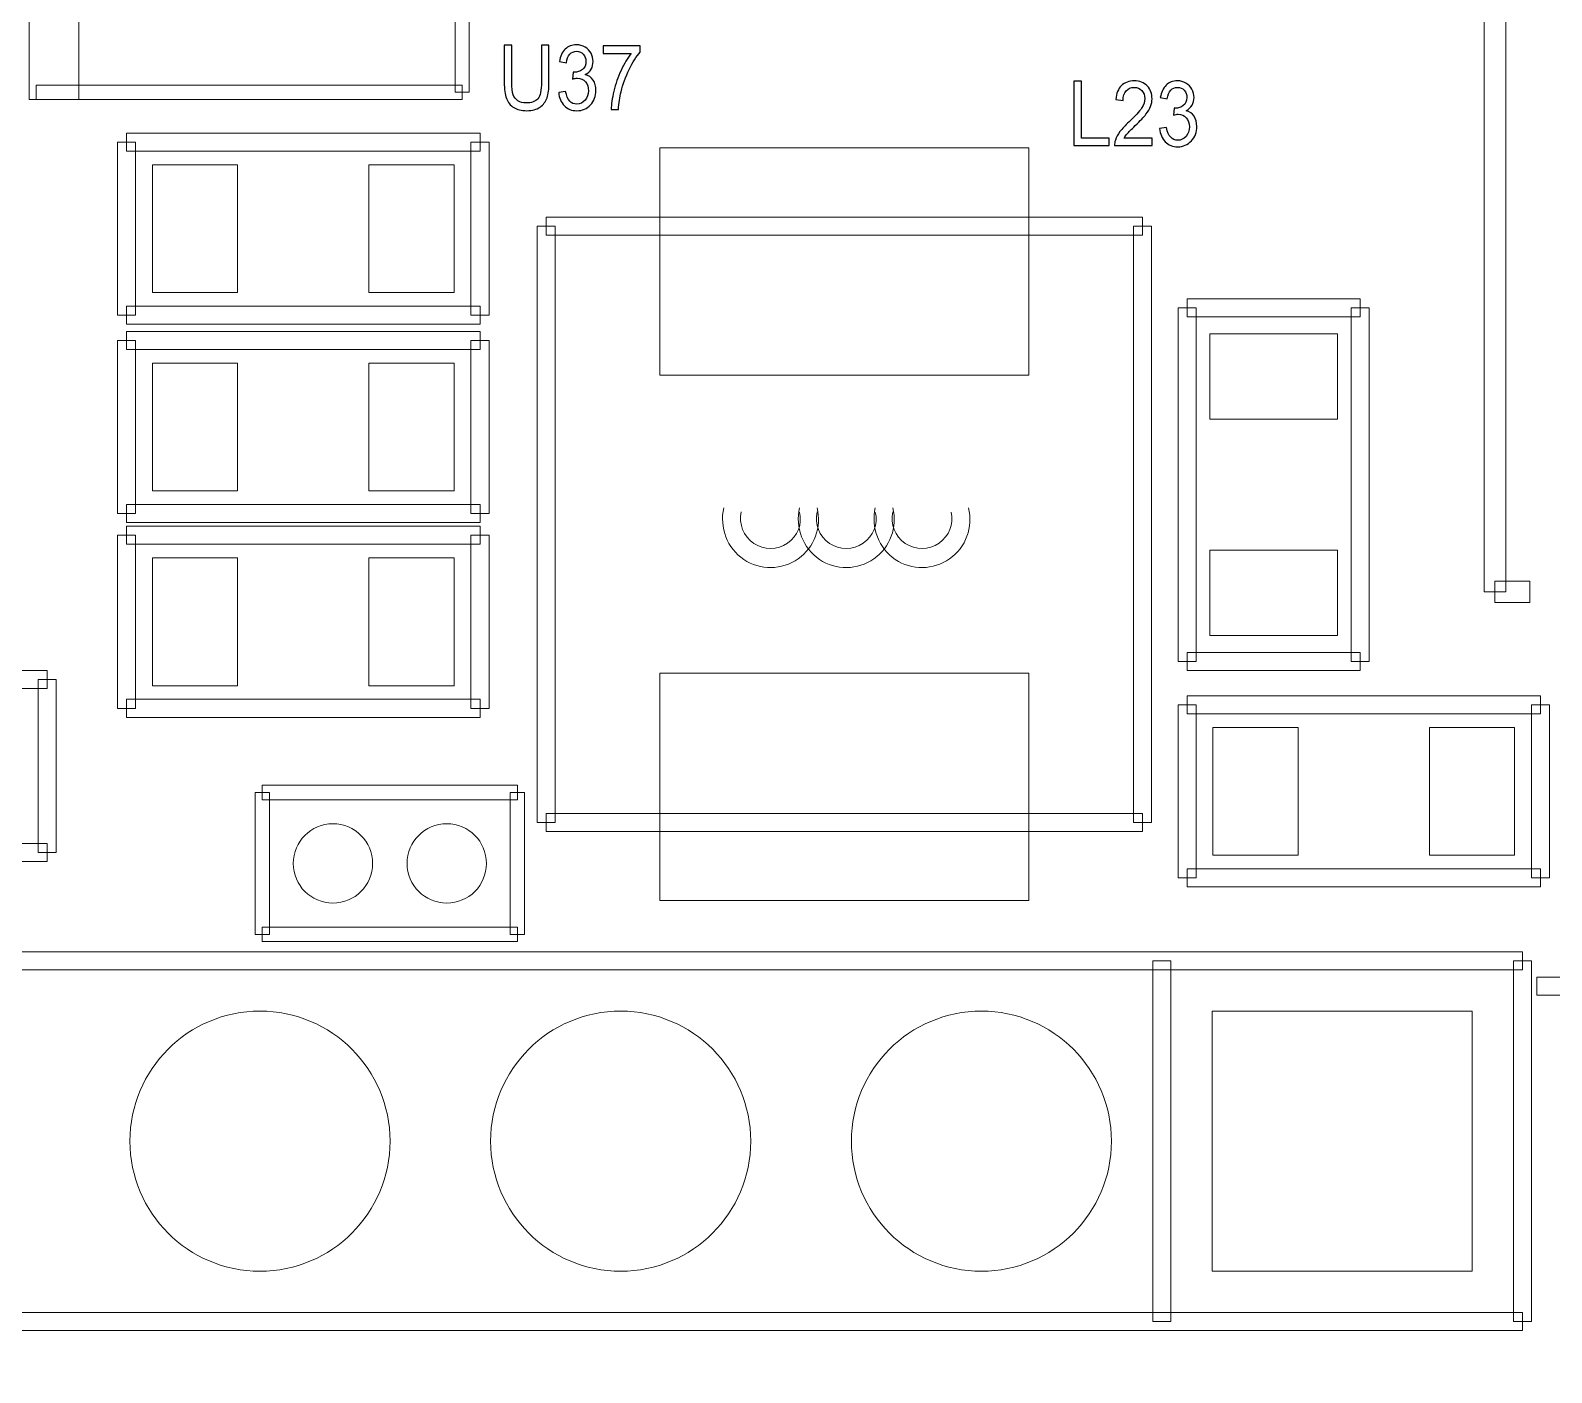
# Model space of a CAD drawing. Header units: millimetres. Extents: x -62 to 58, y -47 to 48.
# Drawn here: x -19.9 to -9.19, y -25.02 to -15.57 of the extents above; entities that cross this region are included whole.
import ezdxf

# ---------------------------------------------------------------- set-up
doc = ezdxf.new("R2010")
doc.units = ezdxf.units.MM
doc.header["$MEASUREMENT"] = 0
for name, color, linetype in [('BG_OUTLINE', 7, 'Continuous'), ('PG_SILKSCREEN_TOP', 7, 'Continuous'), ('PIN_SOLDERMASK_TOP', 7, 'Continuous'), ('RD_SILKSCREEN_TOP', 7, 'Continuous')]:
    doc.layers.add(name, color=color, linetype=linetype)

msp = doc.modelspace()

# ---------------------------------------------------------------- linework, layer by layer
at = {"layer": 'BG_OUTLINE', "lineweight": 9}
msp.add_open_spline([(-39.9999, -35.8165), (-39.9999, -35.8165), (-39.9999, 34.1833), (-39.9999, 34.1833), (-39.9999, 34.1833), (-39.9999, 34.1833), (39.9999, 34.1833), (39.9999, 34.1833), (39.9999, 34.1833), (39.9999, 34.1833), (39.9999, -35.8165), (39.9999, -35.8165), (39.9999, -35.8165), (39.9999, -35.8165), (-39.9999, -35.8165), (-39.9999, -35.8165)], degree=3, knots=[0, 0, 0, 0, 0.25, 0.25, 0.25, 0.25, 0.5, 0.5, 0.5, 0.5, 0.75, 0.75, 0.75, 0.75, 1, 1, 1, 1], dxfattribs=at)
at = {"layer": 'PG_SILKSCREEN_TOP', "lineweight": 9}
for points, knots in [([(-9.5161, -19.5249), (-9.5161, -19.5249), (-9.6685, -19.5249), (-9.6685, -19.5249), (-9.6685, -19.5249), (-9.6685, -19.5249), (-9.6685, -12.225), (-9.6685, -12.225), (-9.6685, -12.225), (-9.6685, -12.225), (-9.5161, -12.225), (-9.5161, -12.225), (-9.5161, -12.225), (-9.5161, -12.225), (-9.5161, -19.5249), (-9.5161, -19.5249)], [0, 0, 0, 0, 0.25, 0.25, 0.25, 0.25, 0.5, 0.5, 0.5, 0.5, 0.75, 0.75, 0.75, 0.75, 1, 1, 1, 1]), ([(-16.8142, -16.0074), (-16.8142, -16.0074), (-16.9142, -16.0074), (-16.9142, -16.0074), (-16.9142, -16.0074), (-16.9142, -16.0074), (-16.9142, -13.5073), (-16.9142, -13.5073), (-16.9142, -13.5073), (-16.9142, -13.5073), (-16.8142, -13.5073), (-16.8142, -13.5073), (-16.8142, -13.5073), (-16.8142, -13.5073), (-16.8142, -16.0074), (-16.8142, -16.0074)], [0, 0, 0, 0, 0.25, 0.25, 0.25, 0.25, 0.5, 0.5, 0.5, 0.5, 0.75, 0.75, 0.75, 0.75, 1, 1, 1, 1]), ([(-19.8641, -16.0574), (-19.8641, -16.0574), (-19.8641, -15.9574), (-19.8641, -15.9574), (-19.8641, -15.9574), (-19.8641, -15.9574), (-16.8642, -15.9574), (-16.8642, -15.9574), (-16.8642, -15.9574), (-16.8642, -15.9574), (-16.8642, -16.0574), (-16.8642, -16.0574), (-16.8642, -16.0574), (-16.8642, -16.0574), (-19.8641, -16.0574), (-19.8641, -16.0574)], [0, 0, 0, 0, 0.25, 0.25, 0.25, 0.25, 0.5, 0.5, 0.5, 0.5, 0.75, 0.75, 0.75, 0.75, 1, 1, 1, 1]), ([(-19.2913, -16.3576), (-19.2913, -16.3576), (-19.1643, -16.3576), (-19.1643, -16.3576), (-19.1643, -16.3576), (-19.1643, -16.3576), (-19.1643, -17.5768), (-19.1643, -17.5768), (-19.1643, -17.5768), (-19.1643, -17.5768), (-19.2913, -17.5768), (-19.2913, -17.5768), (-19.2913, -17.5768), (-19.2913, -17.5768), (-19.2913, -16.3576), (-19.2913, -16.3576)], [0, 0, 0, 0, 0.25, 0.25, 0.25, 0.25, 0.5, 0.5, 0.5, 0.5, 0.75, 0.75, 0.75, 0.75, 1, 1, 1, 1]), ([(-16.7386, -16.2941), (-16.7386, -16.2941), (-16.7386, -16.4211), (-16.7386, -16.4211), (-16.7386, -16.4211), (-16.7386, -16.4211), (-19.2278, -16.4211), (-19.2278, -16.4211), (-19.2278, -16.4211), (-19.2278, -16.4211), (-19.2278, -16.2941), (-19.2278, -16.2941), (-19.2278, -16.2941), (-19.2278, -16.2941), (-16.7386, -16.2941), (-16.7386, -16.2941)], [0, 0, 0, 0, 0.25, 0.25, 0.25, 0.25, 0.5, 0.5, 0.5, 0.5, 0.75, 0.75, 0.75, 0.75, 1, 1, 1, 1]), ([(-16.6751, -17.5768), (-16.6751, -17.5768), (-16.8021, -17.5768), (-16.8021, -17.5768), (-16.8021, -17.5768), (-16.8021, -17.5768), (-16.8021, -16.3576), (-16.8021, -16.3576), (-16.8021, -16.3576), (-16.8021, -16.3576), (-16.6751, -16.3576), (-16.6751, -16.3576), (-16.6751, -16.3576), (-16.6751, -16.3576), (-16.6751, -17.5768), (-16.6751, -17.5768)], [0, 0, 0, 0, 0.25, 0.25, 0.25, 0.25, 0.5, 0.5, 0.5, 0.5, 0.75, 0.75, 0.75, 0.75, 1, 1, 1, 1]), ([(-12.0732, -16.8865), (-12.0732, -16.8865), (-12.0732, -17.0135), (-12.0732, -17.0135), (-12.0732, -17.0135), (-12.0732, -17.0135), (-16.2731, -17.0135), (-16.2731, -17.0135), (-16.2731, -17.0135), (-16.2731, -17.0135), (-16.2731, -16.8865), (-16.2731, -16.8865), (-16.2731, -16.8865), (-16.2731, -16.8865), (-12.0732, -16.8865), (-12.0732, -16.8865)], [0, 0, 0, 0, 0.25, 0.25, 0.25, 0.25, 0.5, 0.5, 0.5, 0.5, 0.75, 0.75, 0.75, 0.75, 1, 1, 1, 1]), ([(-16.3366, -16.95), (-16.3366, -16.95), (-16.2096, -16.95), (-16.2096, -16.95), (-16.2096, -16.95), (-16.2096, -16.95), (-16.2096, -21.1499), (-16.2096, -21.1499), (-16.2096, -21.1499), (-16.2096, -21.1499), (-16.3366, -21.1499), (-16.3366, -21.1499), (-16.3366, -21.1499), (-16.3366, -21.1499), (-16.3366, -16.95), (-16.3366, -16.95)], [0, 0, 0, 0, 0.25, 0.25, 0.25, 0.25, 0.5, 0.5, 0.5, 0.5, 0.75, 0.75, 0.75, 0.75, 1, 1, 1, 1]), ([(-12.0097, -21.1499), (-12.0097, -21.1499), (-12.1367, -21.1499), (-12.1367, -21.1499), (-12.1367, -21.1499), (-12.1367, -21.1499), (-12.1367, -16.95), (-12.1367, -16.95), (-12.1367, -16.95), (-12.1367, -16.95), (-12.0097, -16.95), (-12.0097, -16.95), (-12.0097, -16.95), (-12.0097, -16.95), (-12.0097, -21.1499), (-12.0097, -21.1499)], [0, 0, 0, 0, 0.25, 0.25, 0.25, 0.25, 0.5, 0.5, 0.5, 0.5, 0.75, 0.75, 0.75, 0.75, 1, 1, 1, 1]), ([(-19.2278, -17.6403), (-19.2278, -17.6403), (-19.2278, -17.5133), (-19.2278, -17.5133), (-19.2278, -17.5133), (-19.2278, -17.5133), (-16.7386, -17.5133), (-16.7386, -17.5133), (-16.7386, -17.5133), (-16.7386, -17.5133), (-16.7386, -17.6403), (-16.7386, -17.6403), (-16.7386, -17.6403), (-16.7386, -17.6403), (-19.2278, -17.6403), (-19.2278, -17.6403)], [0, 0, 0, 0, 0.25, 0.25, 0.25, 0.25, 0.5, 0.5, 0.5, 0.5, 0.75, 0.75, 0.75, 0.75, 1, 1, 1, 1]), ([(-11.8237, -17.526), (-11.8237, -17.526), (-11.6967, -17.526), (-11.6967, -17.526), (-11.6967, -17.526), (-11.6967, -17.526), (-11.6967, -20.0152), (-11.6967, -20.0152), (-11.6967, -20.0152), (-11.6967, -20.0152), (-11.8237, -20.0152), (-11.8237, -20.0152), (-11.8237, -20.0152), (-11.8237, -20.0152), (-11.8237, -17.526), (-11.8237, -17.526)], [0, 0, 0, 0, 0.25, 0.25, 0.25, 0.25, 0.5, 0.5, 0.5, 0.5, 0.75, 0.75, 0.75, 0.75, 1, 1, 1, 1]), ([(-10.541, -17.4625), (-10.541, -17.4625), (-10.541, -17.5895), (-10.541, -17.5895), (-10.541, -17.5895), (-10.541, -17.5895), (-11.7602, -17.5895), (-11.7602, -17.5895), (-11.7602, -17.5895), (-11.7602, -17.5895), (-11.7602, -17.4625), (-11.7602, -17.4625), (-11.7602, -17.4625), (-11.7602, -17.4625), (-10.541, -17.4625), (-10.541, -17.4625)], [0, 0, 0, 0, 0.25, 0.25, 0.25, 0.25, 0.5, 0.5, 0.5, 0.5, 0.75, 0.75, 0.75, 0.75, 1, 1, 1, 1]), ([(-10.4775, -20.0152), (-10.4775, -20.0152), (-10.6045, -20.0152), (-10.6045, -20.0152), (-10.6045, -20.0152), (-10.6045, -20.0152), (-10.6045, -17.526), (-10.6045, -17.526), (-10.6045, -17.526), (-10.6045, -17.526), (-10.4775, -17.526), (-10.4775, -17.526), (-10.4775, -17.526), (-10.4775, -17.526), (-10.4775, -20.0152), (-10.4775, -20.0152)], [0, 0, 0, 0, 0.25, 0.25, 0.25, 0.25, 0.5, 0.5, 0.5, 0.5, 0.75, 0.75, 0.75, 0.75, 1, 1, 1, 1]), ([(-19.2913, -17.7546), (-19.2913, -17.7546), (-19.1643, -17.7546), (-19.1643, -17.7546), (-19.1643, -17.7546), (-19.1643, -17.7546), (-19.1643, -18.9738), (-19.1643, -18.9738), (-19.1643, -18.9738), (-19.1643, -18.9738), (-19.2913, -18.9738), (-19.2913, -18.9738), (-19.2913, -18.9738), (-19.2913, -18.9738), (-19.2913, -17.7546), (-19.2913, -17.7546)], [0, 0, 0, 0, 0.25, 0.25, 0.25, 0.25, 0.5, 0.5, 0.5, 0.5, 0.75, 0.75, 0.75, 0.75, 1, 1, 1, 1]), ([(-16.7386, -17.6911), (-16.7386, -17.6911), (-16.7386, -17.8181), (-16.7386, -17.8181), (-16.7386, -17.8181), (-16.7386, -17.8181), (-19.2278, -17.8181), (-19.2278, -17.8181), (-19.2278, -17.8181), (-19.2278, -17.8181), (-19.2278, -17.6911), (-19.2278, -17.6911), (-19.2278, -17.6911), (-19.2278, -17.6911), (-16.7386, -17.6911), (-16.7386, -17.6911)], [0, 0, 0, 0, 0.25, 0.25, 0.25, 0.25, 0.5, 0.5, 0.5, 0.5, 0.75, 0.75, 0.75, 0.75, 1, 1, 1, 1]), ([(-16.6751, -18.9738), (-16.6751, -18.9738), (-16.8021, -18.9738), (-16.8021, -18.9738), (-16.8021, -18.9738), (-16.8021, -18.9738), (-16.8021, -17.7546), (-16.8021, -17.7546), (-16.8021, -17.7546), (-16.8021, -17.7546), (-16.6751, -17.7546), (-16.6751, -17.7546), (-16.6751, -17.7546), (-16.6751, -17.7546), (-16.6751, -18.9738), (-16.6751, -18.9738)], [0, 0, 0, 0, 0.25, 0.25, 0.25, 0.25, 0.5, 0.5, 0.5, 0.5, 0.75, 0.75, 0.75, 0.75, 1, 1, 1, 1]), ([(-19.2278, -19.0373), (-19.2278, -19.0373), (-19.2278, -18.9103), (-19.2278, -18.9103), (-19.2278, -18.9103), (-19.2278, -18.9103), (-16.7386, -18.9103), (-16.7386, -18.9103), (-16.7386, -18.9103), (-16.7386, -18.9103), (-16.7386, -19.0373), (-16.7386, -19.0373), (-16.7386, -19.0373), (-16.7386, -19.0373), (-19.2278, -19.0373), (-19.2278, -19.0373)], [0, 0, 0, 0, 0.25, 0.25, 0.25, 0.25, 0.5, 0.5, 0.5, 0.5, 0.75, 0.75, 0.75, 0.75, 1, 1, 1, 1]), ([(-14.3655, -18.933), (-14.3314, -19.0687), (-14.3843, -19.2115), (-14.4987, -19.2923), (-14.4987, -19.2923), (-14.6131, -19.373), (-14.7654, -19.3749), (-14.8818, -19.2972), (-14.8818, -19.2972), (-14.9982, -19.2195), (-15.0531, -19.0709), (-15.0225, -18.9343)], [0, 0, 0, 0, 0.3333333, 0.3333333, 0.3333333, 0.3333333, 0.6666667, 0.6666667, 0.6666667, 0.6666667, 1, 1, 1, 1]), ([(-13.8321, -18.933), (-13.798, -19.0687), (-13.8509, -19.2115), (-13.9653, -19.2923), (-13.9653, -19.2923), (-14.0797, -19.373), (-14.232, -19.3749), (-14.3484, -19.2972), (-14.3484, -19.2972), (-14.4648, -19.2195), (-14.5197, -19.0709), (-14.4891, -18.9343)], [0, 0, 0, 0, 0.3333333, 0.3333333, 0.3333333, 0.3333333, 0.6666667, 0.6666667, 0.6666667, 0.6666667, 1, 1, 1, 1]), ([(-13.2987, -18.933), (-13.2646, -19.0687), (-13.3175, -19.2115), (-13.4319, -19.2923), (-13.4319, -19.2923), (-13.5463, -19.373), (-13.6986, -19.3749), (-13.815, -19.2972), (-13.815, -19.2972), (-13.9314, -19.2195), (-13.9863, -19.0709), (-13.9557, -18.9343)], [0, 0, 0, 0, 0.3333333, 0.3333333, 0.3333333, 0.3333333, 0.6666667, 0.6666667, 0.6666667, 0.6666667, 1, 1, 1, 1]), ([(-16.7386, -19.0627), (-16.7386, -19.0627), (-16.7386, -19.1897), (-16.7386, -19.1897), (-16.7386, -19.1897), (-16.7386, -19.1897), (-19.2278, -19.1897), (-19.2278, -19.1897), (-19.2278, -19.1897), (-19.2278, -19.1897), (-19.2278, -19.0627), (-19.2278, -19.0627), (-19.2278, -19.0627), (-19.2278, -19.0627), (-16.7386, -19.0627), (-16.7386, -19.0627)], [0, 0, 0, 0, 0.25, 0.25, 0.25, 0.25, 0.5, 0.5, 0.5, 0.5, 0.75, 0.75, 0.75, 0.75, 1, 1, 1, 1]), ([(-14.8986, -18.9624), (-14.9181, -19.0471), (-14.8834, -19.135), (-14.8113, -19.1836), (-14.8113, -19.1836), (-14.7393, -19.2321), (-14.6448, -19.2314), (-14.5735, -19.1816), (-14.5735, -19.1816), (-14.5023, -19.1319), (-14.4679, -19.0481), (-14.4888, -18.9637)], [0, 0, 0, 0, 0.3333333, 0.3333333, 0.3333333, 0.3333333, 0.6666667, 0.6666667, 0.6666667, 0.6666667, 1, 1, 1, 1]), ([(-14.3652, -18.9624), (-14.3847, -19.0471), (-14.35, -19.135), (-14.2779, -19.1836), (-14.2779, -19.1836), (-14.2059, -19.2321), (-14.1114, -19.2314), (-14.0401, -19.1816), (-14.0401, -19.1816), (-13.9689, -19.1319), (-13.9345, -19.0481), (-13.9554, -18.9637)], [0, 0, 0, 0, 0.3333333, 0.3333333, 0.3333333, 0.3333333, 0.6666667, 0.6666667, 0.6666667, 0.6666667, 1, 1, 1, 1]), ([(-13.8318, -18.9624), (-13.8513, -19.0471), (-13.8166, -19.135), (-13.7445, -19.1836), (-13.7445, -19.1836), (-13.6725, -19.2321), (-13.578, -19.2314), (-13.5067, -19.1816), (-13.5067, -19.1816), (-13.4355, -19.1319), (-13.4011, -19.0481), (-13.422, -18.9637)], [0, 0, 0, 0, 0.3333333, 0.3333333, 0.3333333, 0.3333333, 0.6666667, 0.6666667, 0.6666667, 0.6666667, 1, 1, 1, 1]), ([(-19.2913, -19.1262), (-19.2913, -19.1262), (-19.1643, -19.1262), (-19.1643, -19.1262), (-19.1643, -19.1262), (-19.1643, -19.1262), (-19.1643, -20.3454), (-19.1643, -20.3454), (-19.1643, -20.3454), (-19.1643, -20.3454), (-19.2913, -20.3454), (-19.2913, -20.3454), (-19.2913, -20.3454), (-19.2913, -20.3454), (-19.2913, -19.1262), (-19.2913, -19.1262)], [0, 0, 0, 0, 0.25, 0.25, 0.25, 0.25, 0.5, 0.5, 0.5, 0.5, 0.75, 0.75, 0.75, 0.75, 1, 1, 1, 1]), ([(-16.6751, -20.3454), (-16.6751, -20.3454), (-16.8021, -20.3454), (-16.8021, -20.3454), (-16.8021, -20.3454), (-16.8021, -20.3454), (-16.8021, -19.1262), (-16.8021, -19.1262), (-16.8021, -19.1262), (-16.8021, -19.1262), (-16.6751, -19.1262), (-16.6751, -19.1262), (-16.6751, -19.1262), (-16.6751, -19.1262), (-16.6751, -20.3454), (-16.6751, -20.3454)], [0, 0, 0, 0, 0.25, 0.25, 0.25, 0.25, 0.5, 0.5, 0.5, 0.5, 0.75, 0.75, 0.75, 0.75, 1, 1, 1, 1]), ([(-9.3472, -19.4487), (-9.3472, -19.4487), (-9.3472, -19.6011), (-9.3472, -19.6011), (-9.3472, -19.6011), (-9.3472, -19.6011), (-9.5923, -19.6011), (-9.5923, -19.6011), (-9.5923, -19.6011), (-9.5923, -19.6011), (-9.5923, -19.4487), (-9.5923, -19.4487), (-9.5923, -19.4487), (-9.5923, -19.4487), (-9.3472, -19.4487), (-9.3472, -19.4487)], [0, 0, 0, 0, 0.25, 0.25, 0.25, 0.25, 0.5, 0.5, 0.5, 0.5, 0.75, 0.75, 0.75, 0.75, 1, 1, 1, 1]), ([(-11.7602, -20.0787), (-11.7602, -20.0787), (-11.7602, -19.9517), (-11.7602, -19.9517), (-11.7602, -19.9517), (-11.7602, -19.9517), (-10.541, -19.9517), (-10.541, -19.9517), (-10.541, -19.9517), (-10.541, -19.9517), (-10.541, -20.0787), (-10.541, -20.0787), (-10.541, -20.0787), (-10.541, -20.0787), (-11.7602, -20.0787), (-11.7602, -20.0787)], [0, 0, 0, 0, 0.25, 0.25, 0.25, 0.25, 0.5, 0.5, 0.5, 0.5, 0.75, 0.75, 0.75, 0.75, 1, 1, 1, 1]), ([(-19.7866, -20.0787), (-19.7866, -20.0787), (-19.7866, -20.2057), (-19.7866, -20.2057), (-19.7866, -20.2057), (-19.7866, -20.2057), (-22.2758, -20.2057), (-22.2758, -20.2057), (-22.2758, -20.2057), (-22.2758, -20.2057), (-22.2758, -20.0787), (-22.2758, -20.0787), (-22.2758, -20.0787), (-22.2758, -20.0787), (-19.7866, -20.0787), (-19.7866, -20.0787)], [0, 0, 0, 0, 0.25, 0.25, 0.25, 0.25, 0.5, 0.5, 0.5, 0.5, 0.75, 0.75, 0.75, 0.75, 1, 1, 1, 1]), ([(-19.7231, -21.3614), (-19.7231, -21.3614), (-19.8501, -21.3614), (-19.8501, -21.3614), (-19.8501, -21.3614), (-19.8501, -21.3614), (-19.8501, -20.1422), (-19.8501, -20.1422), (-19.8501, -20.1422), (-19.8501, -20.1422), (-19.7231, -20.1422), (-19.7231, -20.1422), (-19.7231, -20.1422), (-19.7231, -20.1422), (-19.7231, -21.3614), (-19.7231, -21.3614)], [0, 0, 0, 0, 0.25, 0.25, 0.25, 0.25, 0.5, 0.5, 0.5, 0.5, 0.75, 0.75, 0.75, 0.75, 1, 1, 1, 1]), ([(-19.2278, -20.4089), (-19.2278, -20.4089), (-19.2278, -20.2819), (-19.2278, -20.2819), (-19.2278, -20.2819), (-19.2278, -20.2819), (-16.7386, -20.2819), (-16.7386, -20.2819), (-16.7386, -20.2819), (-16.7386, -20.2819), (-16.7386, -20.4089), (-16.7386, -20.4089), (-16.7386, -20.4089), (-16.7386, -20.4089), (-19.2278, -20.4089), (-19.2278, -20.4089)], [0, 0, 0, 0, 0.25, 0.25, 0.25, 0.25, 0.5, 0.5, 0.5, 0.5, 0.75, 0.75, 0.75, 0.75, 1, 1, 1, 1]), ([(-11.8237, -20.32), (-11.8237, -20.32), (-11.6967, -20.32), (-11.6967, -20.32), (-11.6967, -20.32), (-11.6967, -20.32), (-11.6967, -21.5392), (-11.6967, -21.5392), (-11.6967, -21.5392), (-11.6967, -21.5392), (-11.8237, -21.5392), (-11.8237, -21.5392), (-11.8237, -21.5392), (-11.8237, -21.5392), (-11.8237, -20.32), (-11.8237, -20.32)], [0, 0, 0, 0, 0.25, 0.25, 0.25, 0.25, 0.5, 0.5, 0.5, 0.5, 0.75, 0.75, 0.75, 0.75, 1, 1, 1, 1]), ([(-9.271, -20.2565), (-9.271, -20.2565), (-9.271, -20.3835), (-9.271, -20.3835), (-9.271, -20.3835), (-9.271, -20.3835), (-11.7602, -20.3835), (-11.7602, -20.3835), (-11.7602, -20.3835), (-11.7602, -20.3835), (-11.7602, -20.2565), (-11.7602, -20.2565), (-11.7602, -20.2565), (-11.7602, -20.2565), (-9.271, -20.2565), (-9.271, -20.2565)], [0, 0, 0, 0, 0.25, 0.25, 0.25, 0.25, 0.5, 0.5, 0.5, 0.5, 0.75, 0.75, 0.75, 0.75, 1, 1, 1, 1]), ([(-9.2075, -21.5392), (-9.2075, -21.5392), (-9.3345, -21.5392), (-9.3345, -21.5392), (-9.3345, -21.5392), (-9.3345, -21.5392), (-9.3345, -20.32), (-9.3345, -20.32), (-9.3345, -20.32), (-9.3345, -20.32), (-9.2075, -20.32), (-9.2075, -20.32), (-9.2075, -20.32), (-9.2075, -20.32), (-9.2075, -21.5392), (-9.2075, -21.5392)], [0, 0, 0, 0, 0.25, 0.25, 0.25, 0.25, 0.5, 0.5, 0.5, 0.5, 0.75, 0.75, 0.75, 0.75, 1, 1, 1, 1]), ([(-18.2211, -21.9374), (-18.2211, -21.9374), (-18.3227, -21.9374), (-18.3227, -21.9374), (-18.3227, -21.9374), (-18.3227, -21.9374), (-18.3227, -20.9377), (-18.3227, -20.9377), (-18.3227, -20.9377), (-18.3227, -20.9377), (-18.2211, -20.9377), (-18.2211, -20.9377), (-18.2211, -20.9377), (-18.2211, -20.9377), (-18.2211, -21.9374), (-18.2211, -21.9374)], [0, 0, 0, 0, 0.25, 0.25, 0.25, 0.25, 0.5, 0.5, 0.5, 0.5, 0.75, 0.75, 0.75, 0.75, 1, 1, 1, 1]), ([(-18.2719, -20.9885), (-18.2719, -20.9885), (-18.2719, -20.8869), (-18.2719, -20.8869), (-18.2719, -20.8869), (-18.2719, -20.8869), (-16.4752, -20.8869), (-16.4752, -20.8869), (-16.4752, -20.8869), (-16.4752, -20.8869), (-16.4752, -20.9885), (-16.4752, -20.9885), (-16.4752, -20.9885), (-16.4752, -20.9885), (-18.2719, -20.9885), (-18.2719, -20.9885)], [0, 0, 0, 0, 0.25, 0.25, 0.25, 0.25, 0.5, 0.5, 0.5, 0.5, 0.75, 0.75, 0.75, 0.75, 1, 1, 1, 1]), ([(-16.526, -20.9377), (-16.526, -20.9377), (-16.4244, -20.9377), (-16.4244, -20.9377), (-16.4244, -20.9377), (-16.4244, -20.9377), (-16.4244, -21.9374), (-16.4244, -21.9374), (-16.4244, -21.9374), (-16.4244, -21.9374), (-16.526, -21.9374), (-16.526, -21.9374), (-16.526, -21.9374), (-16.526, -21.9374), (-16.526, -20.9377), (-16.526, -20.9377)], [0, 0, 0, 0, 0.25, 0.25, 0.25, 0.25, 0.5, 0.5, 0.5, 0.5, 0.75, 0.75, 0.75, 0.75, 1, 1, 1, 1]), ([(-16.2731, -21.2134), (-16.2731, -21.2134), (-16.2731, -21.0864), (-16.2731, -21.0864), (-16.2731, -21.0864), (-16.2731, -21.0864), (-12.0732, -21.0864), (-12.0732, -21.0864), (-12.0732, -21.0864), (-12.0732, -21.0864), (-12.0732, -21.2134), (-12.0732, -21.2134), (-12.0732, -21.2134), (-12.0732, -21.2134), (-16.2731, -21.2134), (-16.2731, -21.2134)], [0, 0, 0, 0, 0.25, 0.25, 0.25, 0.25, 0.5, 0.5, 0.5, 0.5, 0.75, 0.75, 0.75, 0.75, 1, 1, 1, 1]), ([(-22.2758, -21.4249), (-22.2758, -21.4249), (-22.2758, -21.2979), (-22.2758, -21.2979), (-22.2758, -21.2979), (-22.2758, -21.2979), (-19.7866, -21.2979), (-19.7866, -21.2979), (-19.7866, -21.2979), (-19.7866, -21.2979), (-19.7866, -21.4249), (-19.7866, -21.4249), (-19.7866, -21.4249), (-19.7866, -21.4249), (-22.2758, -21.4249), (-22.2758, -21.4249)], [0, 0, 0, 0, 0.25, 0.25, 0.25, 0.25, 0.5, 0.5, 0.5, 0.5, 0.75, 0.75, 0.75, 0.75, 1, 1, 1, 1]), ([(-11.7602, -21.6027), (-11.7602, -21.6027), (-11.7602, -21.4757), (-11.7602, -21.4757), (-11.7602, -21.4757), (-11.7602, -21.4757), (-9.271, -21.4757), (-9.271, -21.4757), (-9.271, -21.4757), (-9.271, -21.4757), (-9.271, -21.6027), (-9.271, -21.6027), (-9.271, -21.6027), (-9.271, -21.6027), (-11.7602, -21.6027), (-11.7602, -21.6027)], [0, 0, 0, 0, 0.25, 0.25, 0.25, 0.25, 0.5, 0.5, 0.5, 0.5, 0.75, 0.75, 0.75, 0.75, 1, 1, 1, 1]), ([(-16.4752, -21.8866), (-16.4752, -21.8866), (-16.4752, -21.9882), (-16.4752, -21.9882), (-16.4752, -21.9882), (-16.4752, -21.9882), (-18.2719, -21.9882), (-18.2719, -21.9882), (-18.2719, -21.9882), (-18.2719, -21.9882), (-18.2719, -21.8866), (-18.2719, -21.8866), (-18.2719, -21.8866), (-18.2719, -21.8866), (-16.4752, -21.8866), (-16.4752, -21.8866)], [0, 0, 0, 0, 0.25, 0.25, 0.25, 0.25, 0.5, 0.5, 0.5, 0.5, 0.75, 0.75, 0.75, 0.75, 1, 1, 1, 1]), ([(-9.3979, -22.0599), (-9.3979, -22.0599), (-9.3979, -22.1869), (-9.3979, -22.1869), (-9.3979, -22.1869), (-9.3979, -22.1869), (-24.638, -22.1869), (-24.638, -22.1869), (-24.638, -22.1869), (-24.638, -22.1869), (-24.638, -22.0599), (-24.638, -22.0599), (-24.638, -22.0599), (-24.638, -22.0599), (-9.3979, -22.0599), (-9.3979, -22.0599)], [0, 0, 0, 0, 0.25, 0.25, 0.25, 0.25, 0.5, 0.5, 0.5, 0.5, 0.75, 0.75, 0.75, 0.75, 1, 1, 1, 1]), ([(-11.8745, -24.6634), (-11.8745, -24.6634), (-12.0015, -24.6634), (-12.0015, -24.6634), (-12.0015, -24.6634), (-12.0015, -24.6634), (-12.0015, -22.1234), (-12.0015, -22.1234), (-12.0015, -22.1234), (-12.0015, -22.1234), (-11.8745, -22.1234), (-11.8745, -22.1234), (-11.8745, -22.1234), (-11.8745, -22.1234), (-11.8745, -24.6634), (-11.8745, -24.6634)], [0, 0, 0, 0, 0.25, 0.25, 0.25, 0.25, 0.5, 0.5, 0.5, 0.5, 0.75, 0.75, 0.75, 0.75, 1, 1, 1, 1]), ([(-9.3344, -24.6634), (-9.3344, -24.6634), (-9.4614, -24.6634), (-9.4614, -24.6634), (-9.4614, -24.6634), (-9.4614, -24.6634), (-9.4614, -22.1234), (-9.4614, -22.1234), (-9.4614, -22.1234), (-9.4614, -22.1234), (-9.3344, -22.1234), (-9.3344, -22.1234), (-9.3344, -22.1234), (-9.3344, -22.1234), (-9.3344, -24.6634), (-9.3344, -24.6634)], [0, 0, 0, 0, 0.25, 0.25, 0.25, 0.25, 0.5, 0.5, 0.5, 0.5, 0.75, 0.75, 0.75, 0.75, 1, 1, 1, 1]), ([(-9.2964, -22.3647), (-9.2964, -22.3647), (-9.2964, -22.2377), (-9.2964, -22.2377), (-9.2964, -22.2377), (-9.2964, -22.2377), (-8.7122, -22.2377), (-8.7122, -22.2377), (-8.7122, -22.2377), (-8.7122, -22.2377), (-8.7122, -22.3647), (-8.7122, -22.3647), (-8.7122, -22.3647), (-8.7122, -22.3647), (-9.2964, -22.3647), (-9.2964, -22.3647)], [0, 0, 0, 0, 0.25, 0.25, 0.25, 0.25, 0.5, 0.5, 0.5, 0.5, 0.75, 0.75, 0.75, 0.75, 1, 1, 1, 1]), ([(-24.638, -24.7269), (-24.638, -24.7269), (-24.638, -24.5999), (-24.638, -24.5999), (-24.638, -24.5999), (-24.638, -24.5999), (-9.3979, -24.5999), (-9.3979, -24.5999), (-9.3979, -24.5999), (-9.3979, -24.5999), (-9.3979, -24.7269), (-9.3979, -24.7269), (-9.3979, -24.7269), (-9.3979, -24.7269), (-24.638, -24.7269), (-24.638, -24.7269)], [0, 0, 0, 0, 0.25, 0.25, 0.25, 0.25, 0.5, 0.5, 0.5, 0.5, 0.75, 0.75, 0.75, 0.75, 1, 1, 1, 1])]:
    msp.add_open_spline(points, degree=3, knots=knots, dxfattribs=at)
at = {"layer": 'PIN_SOLDERMASK_TOP', "lineweight": 9}
for points in [[(-19.5641, -13.4574), (-19.5641, -13.4574), (-19.5641, -16.0573), (-19.5641, -16.0573), (-19.5641, -16.0573), (-19.5641, -16.0573), (-19.9142, -16.0573), (-19.9142, -16.0573), (-19.9142, -16.0573), (-19.9142, -16.0573), (-19.9142, -13.4574), (-19.9142, -13.4574), (-19.9142, -13.4574), (-19.9142, -13.4574), (-19.5641, -13.4574), (-19.5641, -13.4574)], [(-15.4731, -16.398), (-15.4731, -16.398), (-12.8732, -16.398), (-12.8732, -16.398), (-12.8732, -16.398), (-12.8732, -16.398), (-12.8732, -17.998), (-12.8732, -17.998), (-12.8732, -17.998), (-12.8732, -17.998), (-15.4731, -17.998), (-15.4731, -17.998), (-15.4731, -17.998), (-15.4731, -17.998), (-15.4731, -16.398), (-15.4731, -16.398)], [(-18.4452, -16.5172), (-18.4452, -16.5172), (-18.4452, -17.4171), (-18.4452, -17.4171), (-18.4452, -17.4171), (-18.4452, -17.4171), (-19.0451, -17.4171), (-19.0451, -17.4171), (-19.0451, -17.4171), (-19.0451, -17.4171), (-19.0451, -16.5172), (-19.0451, -16.5172), (-19.0451, -16.5172), (-19.0451, -16.5172), (-18.4452, -16.5172), (-18.4452, -16.5172)], [(-16.9212, -16.5172), (-16.9212, -16.5172), (-16.9212, -17.4171), (-16.9212, -17.4171), (-16.9212, -17.4171), (-16.9212, -17.4171), (-17.5211, -17.4171), (-17.5211, -17.4171), (-17.5211, -17.4171), (-17.5211, -17.4171), (-17.5211, -16.5172), (-17.5211, -16.5172), (-17.5211, -16.5172), (-17.5211, -16.5172), (-16.9212, -16.5172), (-16.9212, -16.5172)], [(-11.6005, -17.7086), (-11.6005, -17.7086), (-10.7006, -17.7086), (-10.7006, -17.7086), (-10.7006, -17.7086), (-10.7006, -17.7086), (-10.7006, -18.3086), (-10.7006, -18.3086), (-10.7006, -18.3086), (-10.7006, -18.3086), (-11.6005, -18.3086), (-11.6005, -18.3086), (-11.6005, -18.3086), (-11.6005, -18.3086), (-11.6005, -17.7086), (-11.6005, -17.7086)], [(-19.0451, -18.8142), (-19.0451, -18.8142), (-19.0451, -17.9142), (-19.0451, -17.9142), (-19.0451, -17.9142), (-19.0451, -17.9142), (-18.4452, -17.9142), (-18.4452, -17.9142), (-18.4452, -17.9142), (-18.4452, -17.9142), (-18.4452, -18.8142), (-18.4452, -18.8142), (-18.4452, -18.8142), (-18.4452, -18.8142), (-19.0451, -18.8142), (-19.0451, -18.8142)], [(-17.5211, -18.8142), (-17.5211, -18.8142), (-17.5211, -17.9142), (-17.5211, -17.9142), (-17.5211, -17.9142), (-17.5211, -17.9142), (-16.9212, -17.9142), (-16.9212, -17.9142), (-16.9212, -17.9142), (-16.9212, -17.9142), (-16.9212, -18.8142), (-16.9212, -18.8142), (-16.9212, -18.8142), (-16.9212, -18.8142), (-17.5211, -18.8142), (-17.5211, -18.8142)], [(-11.6005, -19.2326), (-11.6005, -19.2326), (-10.7006, -19.2326), (-10.7006, -19.2326), (-10.7006, -19.2326), (-10.7006, -19.2326), (-10.7006, -19.8326), (-10.7006, -19.8326), (-10.7006, -19.8326), (-10.7006, -19.8326), (-11.6005, -19.8326), (-11.6005, -19.8326), (-11.6005, -19.8326), (-11.6005, -19.8326), (-11.6005, -19.2326), (-11.6005, -19.2326)], [(-19.0451, -20.1858), (-19.0451, -20.1858), (-19.0451, -19.2858), (-19.0451, -19.2858), (-19.0451, -19.2858), (-19.0451, -19.2858), (-18.4452, -19.2858), (-18.4452, -19.2858), (-18.4452, -19.2858), (-18.4452, -19.2858), (-18.4452, -20.1858), (-18.4452, -20.1858), (-18.4452, -20.1858), (-18.4452, -20.1858), (-19.0451, -20.1858), (-19.0451, -20.1858)], [(-17.5211, -20.1858), (-17.5211, -20.1858), (-17.5211, -19.2858), (-17.5211, -19.2858), (-17.5211, -19.2858), (-17.5211, -19.2858), (-16.9212, -19.2858), (-16.9212, -19.2858), (-16.9212, -19.2858), (-16.9212, -19.2858), (-16.9212, -20.1858), (-16.9212, -20.1858), (-16.9212, -20.1858), (-16.9212, -20.1858), (-17.5211, -20.1858), (-17.5211, -20.1858)], [(-15.4731, -20.098), (-15.4731, -20.098), (-12.8732, -20.098), (-12.8732, -20.098), (-12.8732, -20.098), (-12.8732, -20.098), (-12.8732, -21.698), (-12.8732, -21.698), (-12.8732, -21.698), (-12.8732, -21.698), (-15.4731, -21.698), (-15.4731, -21.698), (-15.4731, -21.698), (-15.4731, -21.698), (-15.4731, -20.098), (-15.4731, -20.098)], [(-11.5775, -21.3796), (-11.5775, -21.3796), (-11.5775, -20.4796), (-11.5775, -20.4796), (-11.5775, -20.4796), (-11.5775, -20.4796), (-10.9776, -20.4796), (-10.9776, -20.4796), (-10.9776, -20.4796), (-10.9776, -20.4796), (-10.9776, -21.3796), (-10.9776, -21.3796), (-10.9776, -21.3796), (-10.9776, -21.3796), (-11.5775, -21.3796), (-11.5775, -21.3796)], [(-10.0535, -21.3796), (-10.0535, -21.3796), (-10.0535, -20.4796), (-10.0535, -20.4796), (-10.0535, -20.4796), (-10.0535, -20.4796), (-9.4536, -20.4796), (-9.4536, -20.4796), (-9.4536, -20.4796), (-9.4536, -20.4796), (-9.4536, -21.3796), (-9.4536, -21.3796), (-9.4536, -21.3796), (-9.4536, -21.3796), (-10.0535, -21.3796), (-10.0535, -21.3796)], [(-17.495, -21.4375), (-17.495, -21.2832), (-17.6201, -21.1582), (-17.7744, -21.1582), (-17.7744, -21.1582), (-17.9287, -21.1581), (-18.0538, -21.2832), (-18.0538, -21.4375), (-18.0538, -21.4375), (-18.0538, -21.5919), (-17.9287, -21.7169), (-17.7744, -21.7169), (-17.7744, -21.7169), (-17.6201, -21.717), (-17.495, -21.5919), (-17.495, -21.4376)], [(-16.6933, -21.4375), (-16.6933, -21.2832), (-16.8184, -21.1582), (-16.9727, -21.1582), (-16.9727, -21.1582), (-17.127, -21.1581), (-17.2521, -21.2832), (-17.2521, -21.4375), (-17.2521, -21.4375), (-17.2521, -21.5919), (-17.127, -21.7169), (-16.9727, -21.7169), (-16.9727, -21.7169), (-16.8184, -21.717), (-16.6933, -21.5919), (-16.6933, -21.4376)], [(-17.3722, -23.3934), (-17.3722, -22.8876), (-17.7822, -22.4776), (-18.2879, -22.4776), (-18.2879, -22.4776), (-18.7937, -22.4776), (-19.2037, -22.8876), (-19.2037, -23.3933), (-19.2037, -23.3933), (-19.2037, -23.8991), (-18.7937, -24.3091), (-18.288, -24.3091), (-18.288, -24.3091), (-17.7822, -24.3091), (-17.3722, -23.8991), (-17.3722, -23.3934)], [(-14.8322, -23.3934), (-14.8322, -22.8876), (-15.2422, -22.4776), (-15.7479, -22.4776), (-15.7479, -22.4776), (-16.2537, -22.4776), (-16.6637, -22.8876), (-16.6637, -23.3933), (-16.6637, -23.3933), (-16.6637, -23.8991), (-16.2537, -24.3091), (-15.748, -24.3091), (-15.748, -24.3091), (-15.2422, -24.3091), (-14.8322, -23.8991), (-14.8322, -23.3934)], [(-12.2922, -23.3934), (-12.2922, -22.8876), (-12.7022, -22.4776), (-13.2079, -22.4776), (-13.2079, -22.4776), (-13.7137, -22.4776), (-14.1237, -22.8876), (-14.1237, -23.3933), (-14.1237, -23.3933), (-14.1237, -23.8991), (-13.7137, -24.3091), (-13.208, -24.3091), (-13.208, -24.3091), (-12.7022, -24.3091), (-12.2922, -23.8991), (-12.2922, -23.3934)], [(-9.7522, -22.4776), (-9.7522, -22.4776), (-9.7522, -24.3091), (-9.7522, -24.3091), (-9.7522, -24.3091), (-9.7522, -24.3091), (-11.5837, -24.3091), (-11.5837, -24.3091), (-11.5837, -24.3091), (-11.5837, -24.3091), (-11.5837, -22.4776), (-11.5837, -22.4776), (-11.5837, -22.4776), (-11.5837, -22.4776), (-9.7522, -22.4776), (-9.7522, -22.4776)]]:
    msp.add_open_spline(points, degree=3, knots=[0, 0, 0, 0, 0.25, 0.25, 0.25, 0.25, 0.5, 0.5, 0.5, 0.5, 0.75, 0.75, 0.75, 0.75, 1, 1, 1, 1], dxfattribs=at)
at = {"layer": 'RD_SILKSCREEN_TOP', "color": 142}
for points, knots in [([(-16.3061, -15.6743), (-16.3061, -15.6743), (-16.253, -15.6743), (-16.253, -15.6743), (-16.253, -15.6743), (-16.253, -15.6743), (-16.253, -15.937), (-16.253, -15.937), (-16.253, -15.937), (-16.253, -15.9826), (-16.2576, -16.0189), (-16.2667, -16.0458), (-16.2667, -16.0458), (-16.2759, -16.0727), (-16.2922, -16.0945), (-16.316, -16.1113), (-16.316, -16.1113), (-16.3398, -16.1283), (-16.3708, -16.1366), (-16.4094, -16.1366), (-16.4094, -16.1366), (-16.4469, -16.1366), (-16.4776, -16.1293), (-16.5013, -16.1146), (-16.5013, -16.1146), (-16.5252, -16.1), (-16.5423, -16.0787), (-16.5524, -16.0509), (-16.5524, -16.0509), (-16.5626, -16.0231), (-16.5676, -15.9852), (-16.5676, -15.937), (-16.5676, -15.937), (-16.5676, -15.937), (-16.5676, -15.6743), (-16.5676, -15.6743), (-16.5676, -15.6743), (-16.5676, -15.6743), (-16.5147, -15.6743), (-16.5147, -15.6743), (-16.5147, -15.6743), (-16.5147, -15.6743), (-16.5147, -15.9367), (-16.5147, -15.9367), (-16.5147, -15.9367), (-16.5147, -15.9762), (-16.5115, -16.0053), (-16.505, -16.0239), (-16.505, -16.0239), (-16.4986, -16.0426), (-16.4874, -16.057), (-16.4718, -16.0672), (-16.4718, -16.0672), (-16.4561, -16.0774), (-16.4368, -16.0824), (-16.414, -16.0824), (-16.414, -16.0824), (-16.3751, -16.0824), (-16.3474, -16.0724), (-16.3308, -16.0523), (-16.3308, -16.0523), (-16.3143, -16.0323), (-16.3061, -15.9938), (-16.3061, -15.9367), (-16.3061, -15.9367), (-16.3061, -15.9367), (-16.3061, -15.6743), (-16.3061, -15.6743)], [0, 0, 0, 0, 0.0588235, 0.0588235, 0.0588235, 0.0588235, 0.1176471, 0.1176471, 0.1176471, 0.1176471, 0.1764706, 0.1764706, 0.1764706, 0.1764706, 0.2352941, 0.2352941, 0.2352941, 0.2352941, 0.2941176, 0.2941176, 0.2941176, 0.2941176, 0.3529412, 0.3529412, 0.3529412, 0.3529412, 0.4117647, 0.4117647, 0.4117647, 0.4117647, 0.4705882, 0.4705882, 0.4705882, 0.4705882, 0.5294118, 0.5294118, 0.5294118, 0.5294118, 0.5882353, 0.5882353, 0.5882353, 0.5882353, 0.6470588, 0.6470588, 0.6470588, 0.6470588, 0.7058824, 0.7058824, 0.7058824, 0.7058824, 0.7647059, 0.7647059, 0.7647059, 0.7647059, 0.8235294, 0.8235294, 0.8235294, 0.8235294, 0.8823529, 0.8823529, 0.8823529, 0.8823529, 0.9411765, 0.9411765, 0.9411765, 0.9411765, 1, 1, 1, 1]), ([(-16.1845, -16.0089), (-16.1845, -16.0089), (-16.1355, -16.0015), (-16.1355, -16.0015), (-16.1355, -16.0015), (-16.1298, -16.0331), (-16.1202, -16.0559), (-16.1067, -16.0698), (-16.1067, -16.0698), (-16.0931, -16.0838), (-16.0766, -16.0908), (-16.0572, -16.0908), (-16.0572, -16.0908), (-16.034, -16.0908), (-16.0145, -16.0817), (-15.9986, -16.0635), (-15.9986, -16.0635), (-15.9827, -16.0453), (-15.9747, -16.0227), (-15.9747, -15.9959), (-15.9747, -15.9959), (-15.9747, -15.9703), (-15.982, -15.9491), (-15.9968, -15.9325), (-15.9968, -15.9325), (-16.0116, -15.9159), (-16.0303, -15.9075), (-16.053, -15.9075), (-16.053, -15.9075), (-16.0624, -15.9075), (-16.0739, -15.9096), (-16.0877, -15.9137), (-16.0877, -15.9137), (-16.0877, -15.9137), (-16.0822, -15.8647), (-16.0822, -15.8647), (-16.0822, -15.8647), (-16.0789, -15.8652), (-16.0764, -15.8654), (-16.0742, -15.8654), (-16.0742, -15.8654), (-16.0534, -15.8654), (-16.0346, -15.8591), (-16.0178, -15.8467), (-16.0178, -15.8467), (-16.001, -15.8344), (-15.9927, -15.8152), (-15.9927, -15.7894), (-15.9927, -15.7894), (-15.9927, -15.769), (-15.9988, -15.7519), (-16.0111, -15.7386), (-16.0111, -15.7386), (-16.0232, -15.7251), (-16.039, -15.7184), (-16.0582, -15.7184), (-16.0582, -15.7184), (-16.0773, -15.7184), (-16.0932, -15.7253), (-16.1059, -15.7388), (-16.1059, -15.7388), (-16.1187, -15.7525), (-16.1269, -15.773), (-16.1305, -15.8003), (-16.1305, -15.8003), (-16.1305, -15.8003), (-16.1796, -15.7903), (-16.1796, -15.7903), (-16.1796, -15.7903), (-16.1736, -15.7529), (-16.16, -15.7239), (-16.1387, -15.7033), (-16.1387, -15.7033), (-16.1174, -15.6828), (-16.091, -15.6724), (-16.0593, -15.6724), (-16.0593, -15.6724), (-16.0375, -15.6724), (-16.0174, -15.6778), (-15.999, -15.6884), (-15.999, -15.6884), (-15.9807, -15.6991), (-15.9666, -15.7136), (-15.9568, -15.732), (-15.9568, -15.732), (-15.9472, -15.7504), (-15.9422, -15.7699), (-15.9422, -15.7907), (-15.9422, -15.7907), (-15.9422, -15.8102), (-15.9468, -15.8281), (-15.9561, -15.8443), (-15.9561, -15.8443), (-15.9655, -15.8604), (-15.9792, -15.8732), (-15.9973, -15.8827), (-15.9973, -15.8827), (-15.9737, -15.8889), (-15.9554, -15.9018), (-15.9422, -15.9214), (-15.9422, -15.9214), (-15.9291, -15.9408), (-15.9226, -15.9653), (-15.9226, -15.9946), (-15.9226, -15.9946), (-15.9226, -16.0343), (-15.9353, -16.0679), (-15.9608, -16.0956), (-15.9608, -16.0956), (-15.9862, -16.1232), (-16.0184, -16.1369), (-16.0574, -16.1369), (-16.0574, -16.1369), (-16.0925, -16.1369), (-16.1217, -16.1251), (-16.1448, -16.1013), (-16.1448, -16.1013), (-16.168, -16.0776), (-16.1812, -16.0468), (-16.1845, -16.0089)], [0, 0, 0, 0, 0.0333333, 0.0333333, 0.0333333, 0.0333333, 0.0666667, 0.0666667, 0.0666667, 0.0666667, 0.1, 0.1, 0.1, 0.1, 0.1333333, 0.1333333, 0.1333333, 0.1333333, 0.1666667, 0.1666667, 0.1666667, 0.1666667, 0.2, 0.2, 0.2, 0.2, 0.2333333, 0.2333333, 0.2333333, 0.2333333, 0.2666667, 0.2666667, 0.2666667, 0.2666667, 0.3, 0.3, 0.3, 0.3, 0.3333333, 0.3333333, 0.3333333, 0.3333333, 0.3666667, 0.3666667, 0.3666667, 0.3666667, 0.4, 0.4, 0.4, 0.4, 0.4333333, 0.4333333, 0.4333333, 0.4333333, 0.4666667, 0.4666667, 0.4666667, 0.4666667, 0.5, 0.5, 0.5, 0.5, 0.5333333, 0.5333333, 0.5333333, 0.5333333, 0.5666667, 0.5666667, 0.5666667, 0.5666667, 0.6, 0.6, 0.6, 0.6, 0.6333333, 0.6333333, 0.6333333, 0.6333333, 0.6666667, 0.6666667, 0.6666667, 0.6666667, 0.7, 0.7, 0.7, 0.7, 0.7333333, 0.7333333, 0.7333333, 0.7333333, 0.7666667, 0.7666667, 0.7666667, 0.7666667, 0.8, 0.8, 0.8, 0.8, 0.8333333, 0.8333333, 0.8333333, 0.8333333, 0.8666667, 0.8666667, 0.8666667, 0.8666667, 0.9, 0.9, 0.9, 0.9, 0.9333333, 0.9333333, 0.9333333, 0.9333333, 0.9666667, 0.9666667, 0.9666667, 0.9666667, 1, 1, 1, 1]), ([(-15.8707, -15.7339), (-15.8707, -15.7339), (-15.8707, -15.6803), (-15.8707, -15.6803), (-15.8707, -15.6803), (-15.8707, -15.6803), (-15.6118, -15.6803), (-15.6118, -15.6803), (-15.6118, -15.6803), (-15.6118, -15.6803), (-15.6118, -15.7237), (-15.6118, -15.7237), (-15.6118, -15.7237), (-15.6372, -15.7545), (-15.6625, -15.7954), (-15.6876, -15.8464), (-15.6876, -15.8464), (-15.7125, -15.8974), (-15.7318, -15.95), (-15.7455, -16.0039), (-15.7455, -16.0039), (-15.7553, -16.042), (-15.7616, -16.0836), (-15.7643, -16.1289), (-15.7643, -16.1289), (-15.7643, -16.1289), (-15.8147, -16.1289), (-15.8147, -16.1289), (-15.8147, -16.1289), (-15.8142, -16.0931), (-15.8081, -16.0499), (-15.7963, -15.9993), (-15.7963, -15.9993), (-15.7844, -15.9487), (-15.7675, -15.8998), (-15.7454, -15.8528), (-15.7454, -15.8528), (-15.7232, -15.8058), (-15.6997, -15.7661), (-15.6748, -15.7339), (-15.6748, -15.7339), (-15.6748, -15.7339), (-15.8707, -15.7339), (-15.8707, -15.7339)], [0, 0, 0, 0, 0.0909091, 0.0909091, 0.0909091, 0.0909091, 0.1818182, 0.1818182, 0.1818182, 0.1818182, 0.2727273, 0.2727273, 0.2727273, 0.2727273, 0.3636364, 0.3636364, 0.3636364, 0.3636364, 0.4545455, 0.4545455, 0.4545455, 0.4545455, 0.5454545, 0.5454545, 0.5454545, 0.5454545, 0.6363636, 0.6363636, 0.6363636, 0.6363636, 0.7272727, 0.7272727, 0.7272727, 0.7272727, 0.8181818, 0.8181818, 0.8181818, 0.8181818, 0.9090909, 0.9090909, 0.9090909, 0.9090909, 1, 1, 1, 1]), ([(-12.5575, -16.3829), (-12.5575, -16.3829), (-12.5575, -15.9283), (-12.5575, -15.9283), (-12.5575, -15.9283), (-12.5575, -15.9283), (-12.5045, -15.9283), (-12.5045, -15.9283), (-12.5045, -15.9283), (-12.5045, -15.9283), (-12.5045, -16.3292), (-12.5045, -16.3292), (-12.5045, -16.3292), (-12.5045, -16.3292), (-12.3076, -16.3292), (-12.3076, -16.3292), (-12.3076, -16.3292), (-12.3076, -16.3292), (-12.3076, -16.3829), (-12.3076, -16.3829), (-12.3076, -16.3829), (-12.3076, -16.3829), (-12.5575, -16.3829), (-12.5575, -16.3829)], [0, 0, 0, 0, 0.1666667, 0.1666667, 0.1666667, 0.1666667, 0.3333333, 0.3333333, 0.3333333, 0.3333333, 0.5, 0.5, 0.5, 0.5, 0.6666667, 0.6666667, 0.6666667, 0.6666667, 0.8333333, 0.8333333, 0.8333333, 0.8333333, 1, 1, 1, 1]), ([(-12.0063, -16.3292), (-12.0063, -16.3292), (-12.0063, -16.3829), (-12.0063, -16.3829), (-12.0063, -16.3829), (-12.0063, -16.3829), (-12.2706, -16.3829), (-12.2706, -16.3829), (-12.2706, -16.3829), (-12.2711, -16.3695), (-12.2691, -16.3565), (-12.265, -16.3442), (-12.265, -16.3442), (-12.2583, -16.3236), (-12.2475, -16.3035), (-12.2327, -16.2836), (-12.2327, -16.2836), (-12.2177, -16.2638), (-12.1963, -16.2409), (-12.1684, -16.2148), (-12.1684, -16.2148), (-12.1249, -16.1743), (-12.0955, -16.1422), (-12.0802, -16.1185), (-12.0802, -16.1185), (-12.065, -16.0949), (-12.0573, -16.0725), (-12.0573, -16.0514), (-12.0573, -16.0514), (-12.0573, -16.0293), (-12.0643, -16.0107), (-12.0782, -15.9954), (-12.0782, -15.9954), (-12.0922, -15.9803), (-12.1103, -15.9727), (-12.1326, -15.9727), (-12.1326, -15.9727), (-12.1563, -15.9727), (-12.1752, -15.9807), (-12.1893, -15.9969), (-12.1893, -15.9969), (-12.2036, -16.013), (-12.2108, -16.0353), (-12.211, -16.0638), (-12.211, -16.0638), (-12.211, -16.0638), (-12.2615, -16.058), (-12.2615, -16.058), (-12.2615, -16.058), (-12.2579, -16.0151), (-12.2449, -15.9825), (-12.2224, -15.9601), (-12.2224, -15.9601), (-12.1999, -15.9377), (-12.1695, -15.9264), (-12.1315, -15.9264), (-12.1315, -15.9264), (-12.0931, -15.9264), (-12.0628, -15.9386), (-12.0404, -15.9627), (-12.0404, -15.9627), (-12.018, -15.987), (-12.0068, -16.0169), (-12.0068, -16.0527), (-12.0068, -16.0527), (-12.0068, -16.0709), (-12.01, -16.0888), (-12.0166, -16.1064), (-12.0166, -16.1064), (-12.0232, -16.1239), (-12.0341, -16.1424), (-12.0493, -16.1618), (-12.0493, -16.1618), (-12.0644, -16.1813), (-12.0897, -16.208), (-12.125, -16.2418), (-12.125, -16.2418), (-12.1545, -16.27), (-12.1733, -16.289), (-12.1817, -16.2991), (-12.1817, -16.2991), (-12.1901, -16.309), (-12.197, -16.3191), (-12.2025, -16.3292), (-12.2025, -16.3292), (-12.2025, -16.3292), (-12.0063, -16.3292), (-12.0063, -16.3292)], [0, 0, 0, 0, 0.0454545, 0.0454545, 0.0454545, 0.0454545, 0.0909091, 0.0909091, 0.0909091, 0.0909091, 0.1363636, 0.1363636, 0.1363636, 0.1363636, 0.1818182, 0.1818182, 0.1818182, 0.1818182, 0.2272727, 0.2272727, 0.2272727, 0.2272727, 0.2727273, 0.2727273, 0.2727273, 0.2727273, 0.3181818, 0.3181818, 0.3181818, 0.3181818, 0.3636364, 0.3636364, 0.3636364, 0.3636364, 0.4090909, 0.4090909, 0.4090909, 0.4090909, 0.4545455, 0.4545455, 0.4545455, 0.4545455, 0.5, 0.5, 0.5, 0.5, 0.5454545, 0.5454545, 0.5454545, 0.5454545, 0.5909091, 0.5909091, 0.5909091, 0.5909091, 0.6363636, 0.6363636, 0.6363636, 0.6363636, 0.6818182, 0.6818182, 0.6818182, 0.6818182, 0.7272727, 0.7272727, 0.7272727, 0.7272727, 0.7727273, 0.7727273, 0.7727273, 0.7727273, 0.8181818, 0.8181818, 0.8181818, 0.8181818, 0.8636364, 0.8636364, 0.8636364, 0.8636364, 0.9090909, 0.9090909, 0.9090909, 0.9090909, 0.9545455, 0.9545455, 0.9545455, 0.9545455, 1, 1, 1, 1]), ([(-11.9533, -16.2629), (-11.9533, -16.2629), (-11.9043, -16.2555), (-11.9043, -16.2555), (-11.9043, -16.2555), (-11.8986, -16.2871), (-11.889, -16.3099), (-11.8755, -16.3238), (-11.8755, -16.3238), (-11.8619, -16.3378), (-11.8454, -16.3448), (-11.826, -16.3448), (-11.826, -16.3448), (-11.8028, -16.3448), (-11.7833, -16.3357), (-11.7674, -16.3175), (-11.7674, -16.3175), (-11.7515, -16.2993), (-11.7435, -16.2767), (-11.7435, -16.2499), (-11.7435, -16.2499), (-11.7435, -16.2243), (-11.7508, -16.2031), (-11.7656, -16.1865), (-11.7656, -16.1865), (-11.7804, -16.1699), (-11.7991, -16.1615), (-11.8218, -16.1615), (-11.8218, -16.1615), (-11.8312, -16.1615), (-11.8427, -16.1636), (-11.8565, -16.1677), (-11.8565, -16.1677), (-11.8565, -16.1677), (-11.851, -16.1187), (-11.851, -16.1187), (-11.851, -16.1187), (-11.8477, -16.1192), (-11.8452, -16.1194), (-11.843, -16.1194), (-11.843, -16.1194), (-11.8222, -16.1194), (-11.8034, -16.1131), (-11.7866, -16.1007), (-11.7866, -16.1007), (-11.7698, -16.0884), (-11.7615, -16.0692), (-11.7615, -16.0434), (-11.7615, -16.0434), (-11.7615, -16.023), (-11.7676, -16.0059), (-11.7799, -15.9926), (-11.7799, -15.9926), (-11.792, -15.9791), (-11.8078, -15.9724), (-11.827, -15.9724), (-11.827, -15.9724), (-11.8461, -15.9724), (-11.862, -15.9793), (-11.8747, -15.9928), (-11.8747, -15.9928), (-11.8875, -16.0065), (-11.8957, -16.027), (-11.8993, -16.0543), (-11.8993, -16.0543), (-11.8993, -16.0543), (-11.9484, -16.0443), (-11.9484, -16.0443), (-11.9484, -16.0443), (-11.9424, -16.0069), (-11.9288, -15.9779), (-11.9075, -15.9573), (-11.9075, -15.9573), (-11.8862, -15.9368), (-11.8598, -15.9264), (-11.8281, -15.9264), (-11.8281, -15.9264), (-11.8063, -15.9264), (-11.7862, -15.9318), (-11.7678, -15.9424), (-11.7678, -15.9424), (-11.7495, -15.9531), (-11.7354, -15.9676), (-11.7256, -15.986), (-11.7256, -15.986), (-11.716, -16.0044), (-11.711, -16.0239), (-11.711, -16.0447), (-11.711, -16.0447), (-11.711, -16.0642), (-11.7156, -16.0821), (-11.7249, -16.0983), (-11.7249, -16.0983), (-11.7343, -16.1144), (-11.748, -16.1272), (-11.7661, -16.1367), (-11.7661, -16.1367), (-11.7425, -16.1429), (-11.7242, -16.1558), (-11.711, -16.1754), (-11.711, -16.1754), (-11.6979, -16.1948), (-11.6914, -16.2193), (-11.6914, -16.2486), (-11.6914, -16.2486), (-11.6914, -16.2883), (-11.7041, -16.3219), (-11.7296, -16.3496), (-11.7296, -16.3496), (-11.755, -16.3772), (-11.7872, -16.3909), (-11.8262, -16.3909), (-11.8262, -16.3909), (-11.8613, -16.3909), (-11.8905, -16.3791), (-11.9136, -16.3553), (-11.9136, -16.3553), (-11.9368, -16.3316), (-11.95, -16.3008), (-11.9533, -16.2629)], [0, 0, 0, 0, 0.0333333, 0.0333333, 0.0333333, 0.0333333, 0.0666667, 0.0666667, 0.0666667, 0.0666667, 0.1, 0.1, 0.1, 0.1, 0.1333333, 0.1333333, 0.1333333, 0.1333333, 0.1666667, 0.1666667, 0.1666667, 0.1666667, 0.2, 0.2, 0.2, 0.2, 0.2333333, 0.2333333, 0.2333333, 0.2333333, 0.2666667, 0.2666667, 0.2666667, 0.2666667, 0.3, 0.3, 0.3, 0.3, 0.3333333, 0.3333333, 0.3333333, 0.3333333, 0.3666667, 0.3666667, 0.3666667, 0.3666667, 0.4, 0.4, 0.4, 0.4, 0.4333333, 0.4333333, 0.4333333, 0.4333333, 0.4666667, 0.4666667, 0.4666667, 0.4666667, 0.5, 0.5, 0.5, 0.5, 0.5333333, 0.5333333, 0.5333333, 0.5333333, 0.5666667, 0.5666667, 0.5666667, 0.5666667, 0.6, 0.6, 0.6, 0.6, 0.6333333, 0.6333333, 0.6333333, 0.6333333, 0.6666667, 0.6666667, 0.6666667, 0.6666667, 0.7, 0.7, 0.7, 0.7, 0.7333333, 0.7333333, 0.7333333, 0.7333333, 0.7666667, 0.7666667, 0.7666667, 0.7666667, 0.8, 0.8, 0.8, 0.8, 0.8333333, 0.8333333, 0.8333333, 0.8333333, 0.8666667, 0.8666667, 0.8666667, 0.8666667, 0.9, 0.9, 0.9, 0.9, 0.9333333, 0.9333333, 0.9333333, 0.9333333, 0.9666667, 0.9666667, 0.9666667, 0.9666667, 1, 1, 1, 1])]:
    msp.add_open_spline(points, degree=3, knots=knots, dxfattribs=at)

doc.saveas('drawing.dxf')
